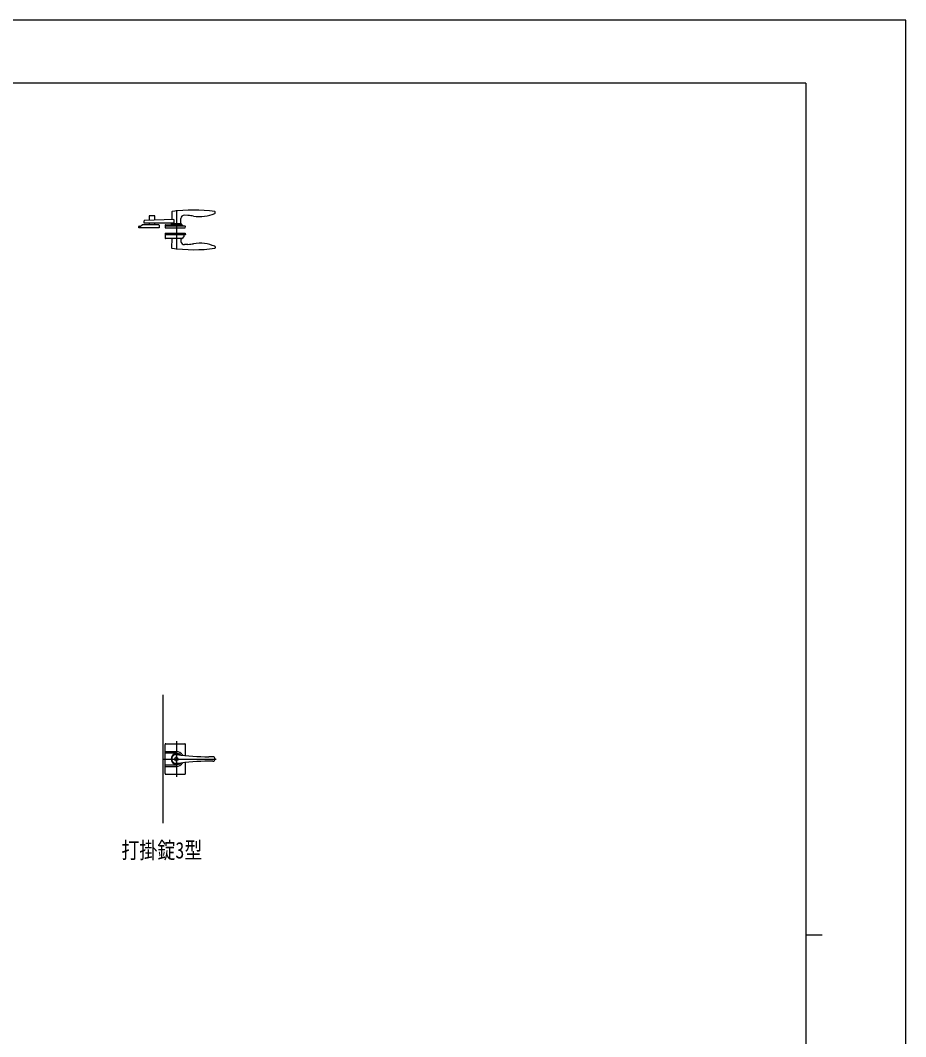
# Model space of a CAD drawing. Units: millimetres, scale not verified. Extents: x -4205 to 4205, y -2970 to 2970.
# Drawn here: x 1452 to 4205, y -191 to 2970 of the extents above; entities that cross this region are included whole.
import ezdxf
from ezdxf.enums import TextEntityAlignment as Align

# ---------------------------------------------------------------- set-up
doc = ezdxf.new("R2010")
doc.units = ezdxf.units.MM
doc.header["$LTSCALE"] = 10
for name, color, linetype in [('0-1_FRONT_V1', 7, 'Continuous'), ('0-2_USER1', 3, 'Continuous'), ('0-3_YKK_12', 2, 'Continuous'), ('0-4_YKK_13', 4, 'Continuous'), ('0-7_YKK_ZWAK', 7, 'Continuous')]:
    doc.layers.add(name, color=color, linetype=linetype)
doc.styles.add('ＭＳ ゴシック', font='')
doc.styles.get('ＭＳ ゴシック').set_extended_font_data('MS Gothic')

msp = doc.modelspace()

# ---------------------------------------------------------------- linework, layer by layer
at = {"layer": '0-1_FRONT_V1'}
msp.add_line((1895.02, 872.33), (1895.02, 472.33), dxfattribs=at)
at = {"layer": '0-3_YKK_12'}
for p, q in [((1937.02, 2379.53), (1937.02, 2257.48)), ((1937.02, 727.33), (1937.02, 617.33)), ((1895.02, 672.33), (2061.31, 672.33))]:
    msp.add_line(p, q, dxfattribs=at)
at = {"layer": '0-4_YKK_13'}
for p, q in [((1923, 2374.02), (1922.6, 2350.74)), ((2057.93, 2370.76), (2058.02, 2373.36)), ((2058.02, 2373.36), (2058.01, 2374.02)), ((1837.02, 2339.05), (1837.02, 2346.78)), ((1929.2, 2350.97), (1837.98, 2347.78)), ((1852.51, 2361.04), (1852.51, 2348.34)), ((1869.51, 2362.04), (1853.51, 2362.04)), ((1870.51, 2348.97), (1870.51, 2361.04)), ((1929.2, 2350.97), (1929.2, 2339.05)), ((1951.27, 2337.05), (1951.42, 2353.69)), ((1973.27, 2363), (1961.95, 2363.59)), ((1820.66, 2324.55), (1820.52, 2328.54)), ((1882.36, 2334.04), (1830.51, 2334.04)), ((1929.2, 2339.05), (1837.02, 2339.05)), ((1852.51, 2339.05), (1852.51, 2334.04)), ((1870.51, 2334.04), (1870.51, 2339.05)), ((1883.36, 2333.08), (1883.52, 2328.54)), ((1883.52, 2328.54), (1883.38, 2324.55)), ((1902.18, 2333.08), (1902.02, 2328.55)), ((1902.02, 2328.55), (1902.16, 2324.55)), ((1964.02, 2329.55), (1902.05, 2329.55)), ((1902.16, 2324.55), (1964.88, 2324.55)), ((1903.18, 2334.05), (1955.02, 2334.05)), ((1921.07, 2336.55), (1921.07, 2334.55)), ((1952.47, 2337.05), (1921.57, 2337.05)), ((1922.74, 2337.05), (1922.74, 2339.05)), ((1952.97, 2334.55), (1952.97, 2336.55)), ((1959.52, 2329.55), (1955.02, 2334.05)), ((1964.88, 2324.55), (1965.02, 2328.55)), ((1902.16, 2307.55), (1902.02, 2303.55)), ((1902.02, 2303.55), (1902.41, 2292.51)), ((1964.02, 2302.55), (1902.05, 2302.55)), ((1902.16, 2307.55), (1964.88, 2307.55)), ((1954.6, 2291.55), (1903.4, 2291.55)), ((1922.75, 2291.55), (1922.25, 2262.84)), ((1951.29, 2291.55), (1951.45, 2282.32)), ((1959.67, 2296.41), (1954.96, 2291.69)), ((1960.02, 2302.55), (1959.82, 2296.75)), ((1964.88, 2307.55), (1965.02, 2303.55)), ((1965.02, 2303.55), (1965.02, 2303.51)), ((1922.25, 2262.84), (1922.26, 2262.18)), ((1973.27, 2273.1), (1961.97, 2272.51)), ((1902.02, 626.83), (1902.02, 717.83)), ((1904.02, 719.83), (1963.02, 719.83)), ((1965.02, 683.2), (1965.02, 717.83)), ((1902.02, 695.33), (1937.02, 695.33)), ((1937.02, 690.12), (1902.02, 690.12)), ((1937.02, 656.33), (1937.02, 688.33)), ((2050.08, 679.33), (2038.53, 679.33)), ((2050.08, 665.33), (2038.53, 665.33)), ((1902.02, 654.54), (1937.02, 654.54)), ((1902.02, 649.33), (1937.02, 649.33)), ((1965.02, 626.83), (1965.02, 661.46)), ((1904.02, 624.83), (1963.02, 624.83))]:
    msp.add_line(p, q, dxfattribs=at)
for points in [[(1883.38, 2324.54), (1859.47, 2324.54), (1820.66, 2324.54)], [(1821.52, 2329.54), (1826.01, 2329.54), (1830.51, 2334.04)], [(2057.93, 2265.34), (2058.02, 2262.73), (2058.01, 2262.07)]]:
    msp.add_lwpolyline(points, dxfattribs=at)
for radius in [5.25, 4.75]:
    msp.add_circle((1937.02, 672.33), radius, dxfattribs=at)
for centre, radius, start, end in [((1924, 2374), 1, 97.81776, 179), ((1990.52, 1889.55), 490, 82.18537, 97.81776), ((2057.01, 2374.01), 1, 1, 82.18537), ((1838.02, 2346.78), 1, 92, 180), ((1853.51, 2361.04), 1, 90, 180), ((1869.51, 2361.04), 1, 0, 90), ((1961.42, 2353.6), 10, 87, 179.5), ((1964.9, 2203.21), 160, 80.71811, 87), ((2010.06, 2479.55), 120, 260.71811, 292.87469), ((2055.93, 2370.83), 2, 292.87469, 358), ((1821.52, 2328.54), 1, 90, 178), ((1882.36, 2333.04), 1, 2, 90), ((1903.18, 2333.05), 1, 90, 178), ((1921.57, 2336.55), 0.5, 90, 180), ((1921.57, 2334.55), 0.5, 180, 270), ((1952.47, 2336.55), 0.5, 0, 90), ((1952.47, 2334.55), 0.5, 270, 0), ((1964.02, 2328.55), 1, 2, 90), ((1903.4, 2292.55), 1, 182, 270), ((1961.45, 2282.5), 10, 181, 273), ((1954.6, 2292.05), 0.5, 270, 315), ((1959.32, 2296.76), 0.5, 315, 358), ((1964.02, 2303.55), 1, 270, 358), ((2010.06, 2156.55), 120, 67.12531, 99.28189), ((1923.26, 2262.2), 1, 181, 262.09448), ((1990.52, 2746.55), 490, 262.09448, 277.81463), ((1964.9, 2432.88), 160, 273, 279.28189), ((2055.93, 2265.27), 2, 2, 67.12531), ((2057.01, 2262.09), 1, 277.81463, 359), ((1904.02, 717.83), 2, 90, 180), ((1963.02, 717.83), 2, 0, 90), ((1937.02, 672.33), 16.3, 53.10284, 306.89716), ((1937.02, 672.33), 14.25, 81.82948, 278.17052), ((1937.02, 672.33), 23, 30.84166, 90), ((1937.02, 672.33), 17.79, 45.48563, 90), ((2038.53, 1379.33), 700, 261.82948, 270), ((2038.53, -34.67), 700, 90, 98.17052), ((2050.08, 671.33), 8, 7.18076, 90), ((2050.08, 673.33), 8, 270, 352.81924), ((1937.02, 672.33), 23, 270, 329.15834), ((1937.02, 672.33), 17.79, 270, 314.51437), ((1904.02, 626.83), 2, 180, 270), ((1963.02, 626.83), 2, 270, 0)]:
    msp.add_arc(centre, radius, start, end, dxfattribs=at)
at = {"layer": '0-7_YKK_ZWAK'}
for p, q in [((3895.02, 2775), (-3904.98, 2775)), ((3895.02, 2775), (3895.02, -2525)), ((3895.02, 125), (3945.02, 125))]:
    msp.add_line(p, q, dxfattribs=at)
msp.add_lwpolyline([(-4205, -2970), (4205, -2970), (4205, 2970), (-4205, 2970)], close=True, dxfattribs=at)

# ---------------------------------------------------------------- texts
at = {"layer": '0-2_USER1', "style": 'ＭＳ ゴシック', "width": 0.8}
msp.add_text('打掛錠3型', height=51.32, dxfattribs=at).set_placement((1765.97, 347.62), align=Align.BOTTOM_LEFT)

doc.saveas('drawing.dxf')
